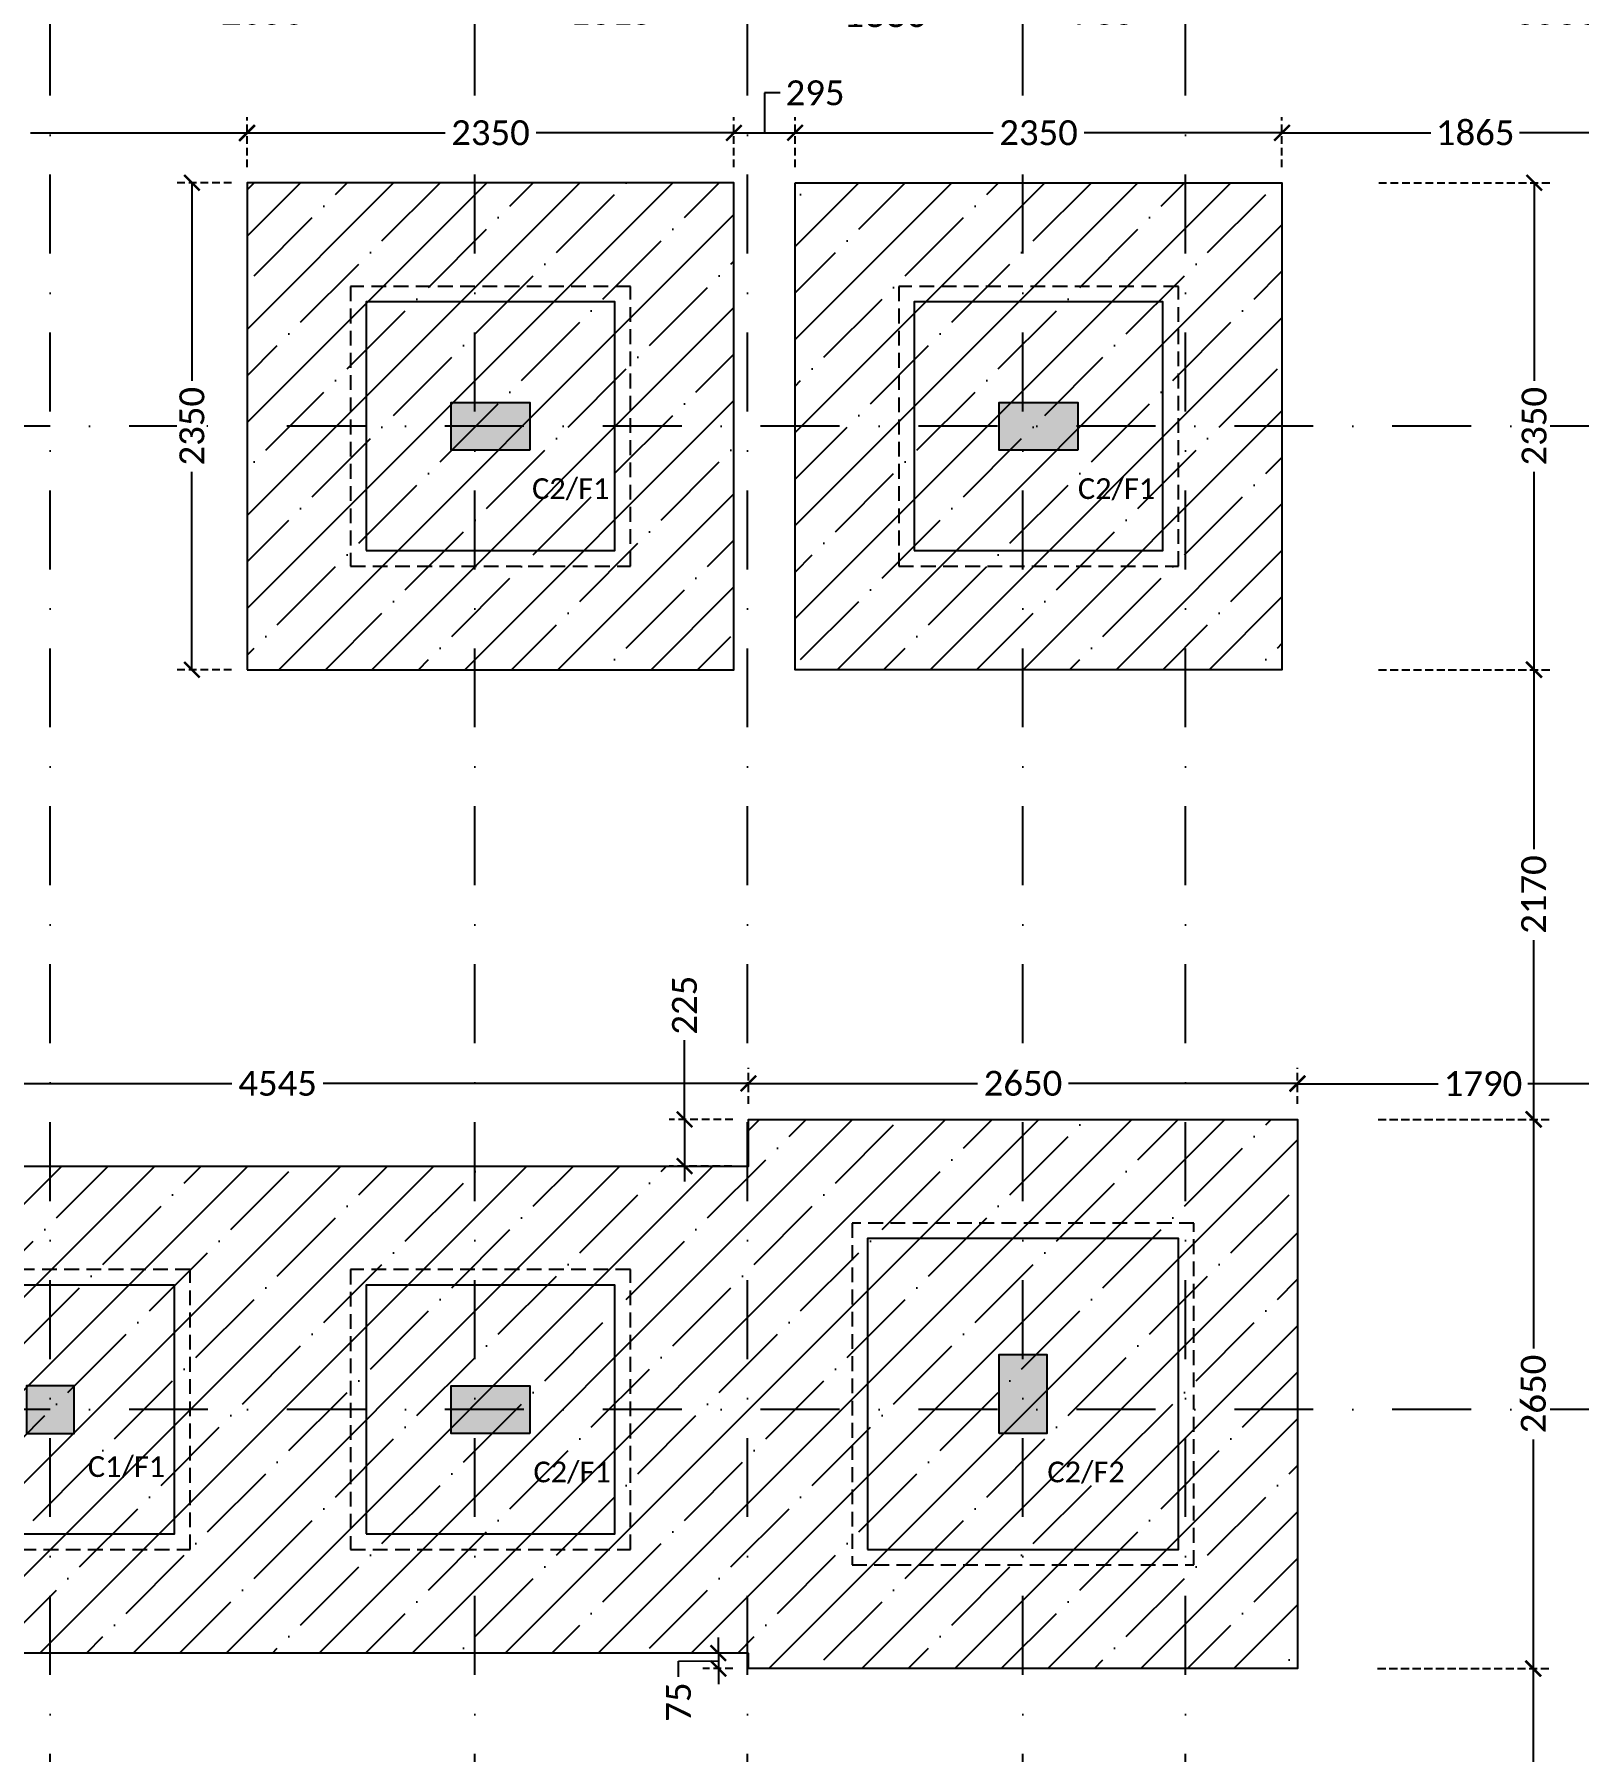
# Model space of a CAD drawing. Header units: millimetres. Extents: x -176651 to 388869, y -18959 to 486614.
# Drawn here: x 225611 to 233064, y 273224 to 281511 of the extents above; entities that cross this region are included whole.
import ezdxf
from ezdxf.xclip import XClip

# ---------------------------------------------------------------- set-up
doc = ezdxf.new("R2010")
doc.units = ezdxf.units.MM
doc.header["$LTSCALE"] = 150
doc.header["$XCLIPFRAME"] = 2
for name, pattern in [('3BHK-W(SB)$0$HIDDEN', [0.375, 0.25, -0.125]), ('DASHDOTX2', [50.8, 25.4, -12.7, 0, -12.7]), ('HIDDEN2', [4.7625, 3.175, -1.5875])]:
    doc.linetypes.add(name, pattern=pattern)
for name, color, linetype in [('ad-Column', 3, 'Continuous'), ('ad-Column Hatch', 125, 'Continuous'), ('ad-Footing line', 2, 'Continuous'), ('ad-Grid', 8, 'DASHDOTX2'), ('ad-PCC line', 8, 'HIDDEN2'), ('ad-Road', 2, 'Continuous'), ('ad-Road Hatch', 8, 'Continuous'), ('ad-Wall hatch', 8, 'Continuous')]:
    doc.layers.add(name, color=color, linetype=linetype)
for name, color, linetype, true_color in [('ad-Dimension', 5, 'Continuous', 0x0000ff), ('ad-Footing Excavation', 30, 'Continuous', 0xff7f00), ('ad-Foundation text', 6, 'Continuous', 0xff00ff)]:
    doc.layers.add(name, color=color, linetype=linetype, true_color=true_color)
doc.styles.get("Standard").update_dxf_attribs({"font": 'calibril.ttf'})
doc.dimstyles.new('A-75-DIM-INT (Framing)', dxfattribs={"dimscale": 100, "dimtxt": 1.6, "dimasz": 1, "dimexe": 1, "dimexo": 1, "dimgap": 0.5, "dimtad": 0, "dimdec": 0, "dimdsep": 46, "dimtxsty": 'Standard', "dimblk": 'ARCHTICK', "dimcen": 0.025, "dimclrd": 5, "dimclre": 5, "dimclrt": 256, "dimazin": 2, "dimtfac": 1, "dimtdec": 0, "dimtmove": 1, "dimatfit": 0, "dimldrblk": 'ARCHTICK', "dimfxl": 1, "dimfxlon": 1, "dimtfill": 1, "dimtolj": 1, "dimtzin": 0, "dimarcsym": 0})
pattern_1 = [(45, (-179236.65, -172034.9), (-224.5064, 224.5064), []), (45, (-179012.14, -172034.9), (-224.5064, 224.5064), [396.875, -79.375, 0, -79.375])]

# ---------------------------------------------------------------- blocks, each defined once
blk = doc.blocks.new('A$C4fb60e89')
at = {"layer": 'ad-Road Hatch', "ltscale": 5, "transparency": 33554687}
h = blk.add_hatch(dxfattribs=at)
h.set_pattern_fill('AR-HBONE', color=256, scale=15)
h.set_pattern_definition([(45, (-193247.7, -428758.8), (0, 2155.2615), [4572, -1524]), (135, (-192170.1, -427681.1), (2e-13, 2155.2615), [4572, -1524])])
h.paths.add_polyline_path([(175594.5, -250241), (169177.9, -249341.1), (167473.5, -249057.1), (167473.5, -138693.9), (101313.5, -138693.9), (101313.5, -199953.9), (101307.7, -237994.6), (101040.4, -268291), (101007.7, -280967.7), (101066.4, -293683.6), (101242.5, -311127.2), (100909.9, -319343.6), (100949.1, -333937.5), (100668.7, -366959.6), (100727.3, -390982.9), (100668.7, -404585.6), (100538.2, -420418.5), (100466.5, -428758.8), (92426.2, -427265.5), (92163.5, -427209.5), (92163.5, -321453.9), (24803.5, -321453.9), (24803.5, -412960.5), (15653.5, -411028.6), (15653.5, -321452.2), (-19535.1, -321452.2), (-34427.5, -319476.7), (-65207.4, -315394.6), (-171770.1, -301268.1), (-185853.9, -298333.1), (-193247.7, -296831.5), (-193244, -292907.6), (-191913.8, -285219.4), (-191838.8, -284678.8), (-183397.4, -286393.2), (-169722.9, -289242.8), (-53141.2, -304697.5), (-18730.1, -309262.2), (15653.3, -309262.2), (15653.5, 703.4), (24803.5, 1114.6), (24803.5, -129543.9), (92163.5, -129543.9), (92163.5, 15133.3), (101313.5, 17712.8), (101313.5, -129543.9), (167473.5, -129543.9), (167473.5, 35551.6), (175738, 37855), (175848.8, 28595.3), (175835.8, 25947.4), (175777.1, 14040.5), (175855.3, 2315.8), (175659.7, -18036.1), (175731.4, -34038.6), (175718.4, -46839.2), (175672.7, -63402.4), (175816.2, -82071.9), (175542.3, -106356), (175490.2, -124640.8), (175574.9, -145018.8), (175731.4, -168892), (175796.6, -181268.8), (175796.6, -192667.4), (175744.5, -208200.3), (175829.2, -223276.8), (175887.9, -234871.1)])
h.paths.add_polyline_path([(24803.5, -309263.9), (92163.5, -309263.9), (92163.5, -138693.9), (24803.5, -138693.9)], flags=16)
blk = doc.blocks.new("Plot's Boundary")
at = {"layer": 'ad-Road', "ltscale": 5}
blk.add_blockref('A$C4fb60e89', (191838.8, 428758.8), dxfattribs=at)
blk = doc.blocks.new('_ArchTick')
at = {"color": 0, "linetype": 'ByBlock', "const_width": 0.15}
blk.add_lwpolyline([(-0.5, -0.5), (0.5, 0.5)], dxfattribs=at)
blk = doc.blocks.new('*D378')
at = {"layer": 'ad-Dimension', "lineweight": -2, "transparency": 16777216}
for p, q in [((2775.2, 15754.6), (2695.2, 15754.6)), ((2775, 15494.3), (2775.2, 15754.6)), ((2605, 15171.2), (2605, 15574.3)), ((2945, 15194.2), (2945, 15574.3)), ((2605, 15494.3), (2945, 15494.3))]:
    blk.add_line(p, q, dxfattribs=at)
at = {"layer": 'Defpoints', "color": 0, "transparency": 16777216}
for p in [(2945, 15494.3), (2605, 15091.2), (2945, 15114.2)]:
    blk.add_point(p, dxfattribs=at)
at = {"layer": 'ad-Dimension', "lineweight": -2, "transparency": 16777216, "xscale": 80, "yscale": 80, "zscale": 80, "rotation": 180}
blk.add_blockref('_ArchTick', (2605, 15494.3), dxfattribs=at)
at = {"layer": 'ad-Dimension', "lineweight": -2, "transparency": 16777216, "xscale": 80, "yscale": 80, "zscale": 80}
blk.add_blockref('_ArchTick', (2945, 15494.3), dxfattribs=at)
at = {"layer": 'ad-Dimension', "transparency": 16777216, "insert": (2511.4, 15754.6), "char_height": 128, "attachment_point": 5, "bg_fill": 3, "box_fill_scale": 1.1, "bg_fill_color": 256, "bg_fill_true_color": 13158600, "bg_fill_transparency": 0}
blk.add_mtext('\\A1;340', dxfattribs=at)
blk = doc.blocks.new('*D370')
at = {"layer": 'ad-Dimension', "lineweight": -2, "transparency": 16777216}
for p, q in [((2945, 15206.1), (2945, 15586.2)), ((4995, 15206.1), (4995, 15586.2)), ((2945, 15506.2), (3735.8, 15506.2)), ((4995, 15506.2), (4204.2, 15506.2))]:
    blk.add_line(p, q, dxfattribs=at)
at = {"layer": 'Defpoints', "color": 0, "transparency": 16777216}
for p in [(4995, 15506.2), (2945, 15126.1), (4995, 15126.1)]:
    blk.add_point(p, dxfattribs=at)
at = {"layer": 'ad-Dimension', "lineweight": -2, "transparency": 16777216, "xscale": 80, "yscale": 80, "zscale": 80, "rotation": 180}
blk.add_blockref('_ArchTick', (2945, 15506.2), dxfattribs=at)
at = {"layer": 'ad-Dimension', "lineweight": -2, "transparency": 16777216, "xscale": 80, "yscale": 80, "zscale": 80}
blk.add_blockref('_ArchTick', (4995, 15506.2), dxfattribs=at)
at = {"layer": 'ad-Dimension', "transparency": 16777216, "insert": (3970, 15506.2), "char_height": 128, "attachment_point": 5, "bg_fill": 3, "box_fill_scale": 1.1, "bg_fill_color": 256, "bg_fill_true_color": 13158600, "bg_fill_transparency": 0}
blk.add_mtext('\\A1;2050', dxfattribs=at)
blk = doc.blocks.new('*D371')
at = {"layer": 'ad-Dimension', "lineweight": -2, "transparency": 16777216}
for p, q in [((4995, 15104.8), (4995, 15586.2)), ((6310, 15206.1), (6310, 15586.2)), ((4995, 15506.2), (5424, 15506.2)), ((6310, 15506.2), (5881, 15506.2))]:
    blk.add_line(p, q, dxfattribs=at)
at = {"layer": 'Defpoints', "color": 0, "transparency": 16777216}
for p in [(6310, 15506.2), (6310, 15126.1), (4995, 15024.8)]:
    blk.add_point(p, dxfattribs=at)
at = {"layer": 'ad-Dimension', "lineweight": -2, "transparency": 16777216, "xscale": 80, "yscale": 80, "zscale": 80, "rotation": 180}
blk.add_blockref('_ArchTick', (4995, 15506.2), dxfattribs=at)
at = {"layer": 'ad-Dimension', "lineweight": -2, "transparency": 16777216, "xscale": 80, "yscale": 80, "zscale": 80}
blk.add_blockref('_ArchTick', (6310, 15506.2), dxfattribs=at)
at = {"layer": 'ad-Dimension', "transparency": 16777216, "insert": (5652.5, 15506.2), "char_height": 128, "attachment_point": 5, "bg_fill": 3, "box_fill_scale": 1.1, "bg_fill_color": 256, "bg_fill_true_color": 13158600, "bg_fill_transparency": 0}
blk.add_mtext('\\A1;1315', dxfattribs=at)
blk = doc.blocks.new('*D372')
at = {"layer": 'ad-Dimension', "lineweight": -2, "transparency": 16777216}
for p, q in [((7640, 15206.1), (7640, 15586.2)), ((8425, 15206.1), (8425, 15586.2)), ((7640, 15506.2), (7851.2, 15506.2)), ((8425, 15506.2), (8213.8, 15506.2))]:
    blk.add_line(p, q, dxfattribs=at)
at = {"layer": 'Defpoints', "color": 0, "transparency": 16777216}
for p in [(8425, 15506.2), (7640, 15126.1), (8425, 15126.1)]:
    blk.add_point(p, dxfattribs=at)
at = {"layer": 'ad-Dimension', "lineweight": -2, "transparency": 16777216, "xscale": 80, "yscale": 80, "zscale": 80, "rotation": 180}
blk.add_blockref('_ArchTick', (7640, 15506.2), dxfattribs=at)
at = {"layer": 'ad-Dimension', "lineweight": -2, "transparency": 16777216, "xscale": 80, "yscale": 80, "zscale": 80}
blk.add_blockref('_ArchTick', (8425, 15506.2), dxfattribs=at)
at = {"layer": 'ad-Dimension', "transparency": 16777216, "insert": (8032.5, 15506.2), "char_height": 128, "attachment_point": 5, "bg_fill": 3, "box_fill_scale": 1.1, "bg_fill_color": 256, "bg_fill_true_color": 13158600, "bg_fill_transparency": 0}
blk.add_mtext('\\A1;785', dxfattribs=at)
blk = doc.blocks.new('*D373')
at = {"layer": 'ad-Dimension', "lineweight": -2, "transparency": 16777216}
for p, q in [((8425, 15206.1), (8425, 15586.2)), ((12005, 15206.1), (12005, 15586.2)), ((8425, 15506.2), (9980, 15506.2)), ((12005, 15506.2), (10450, 15506.2))]:
    blk.add_line(p, q, dxfattribs=at)
at = {"layer": 'Defpoints', "color": 0, "transparency": 16777216}
for p in [(12005, 15506.2), (8425, 15126.1), (12005, 15126.1)]:
    blk.add_point(p, dxfattribs=at)
at = {"layer": 'ad-Dimension', "lineweight": -2, "transparency": 16777216, "xscale": 80, "yscale": 80, "zscale": 80, "rotation": 180}
blk.add_blockref('_ArchTick', (8425, 15506.2), dxfattribs=at)
at = {"layer": 'ad-Dimension', "lineweight": -2, "transparency": 16777216, "xscale": 80, "yscale": 80, "zscale": 80}
blk.add_blockref('_ArchTick', (12005, 15506.2), dxfattribs=at)
at = {"layer": 'ad-Dimension', "transparency": 16777216, "insert": (10215, 15506.2), "char_height": 128, "attachment_point": 5, "bg_fill": 3, "box_fill_scale": 1.1, "bg_fill_color": 256, "bg_fill_true_color": 13158600, "bg_fill_transparency": 0}
blk.add_mtext('\\A1;3580', dxfattribs=at)
blk = doc.blocks.new('*D382')
at = {"layer": 'ad-Dimension', "lineweight": -2, "transparency": 16777216}
for p, q in [((6310, 15194.2), (6310, 15574.3)), ((7640, 15171.2), (7640, 15574.3)), ((6310, 15494.3), (6743.8, 15494.3)), ((7640, 15494.3), (7206.2, 15494.3))]:
    blk.add_line(p, q, dxfattribs=at)
at = {"layer": 'Defpoints', "color": 0, "transparency": 16777216}
for p in [(7640, 15494.3), (6310, 15114.2), (7640, 15091.2)]:
    blk.add_point(p, dxfattribs=at)
at = {"layer": 'ad-Dimension', "lineweight": -2, "transparency": 16777216, "xscale": 80, "yscale": 80, "zscale": 80, "rotation": 180}
blk.add_blockref('_ArchTick', (6310, 15494.3), dxfattribs=at)
at = {"layer": 'ad-Dimension', "lineweight": -2, "transparency": 16777216, "xscale": 80, "yscale": 80, "zscale": 80}
blk.add_blockref('_ArchTick', (7640, 15494.3), dxfattribs=at)
at = {"layer": 'ad-Dimension', "transparency": 16777216, "insert": (6975, 15494.3), "char_height": 128, "attachment_point": 5, "bg_fill": 3, "box_fill_scale": 1.1, "bg_fill_color": 256, "bg_fill_true_color": 13158600, "bg_fill_transparency": 0}
blk.add_mtext('\\A1;1330', dxfattribs=at)
blk = doc.blocks.new('zw$6AA0')
at = {"layer": 'ad-Column Hatch', "transparency": 33554687}
h = blk.add_hatch(color=256, dxfattribs=at)
h.dxf.hatch_style = 1
h.paths.add_polyline_path([(0, -230), (380, -230), (380, 0), (0, 0)])
at = {"layer": 'ad-Column'}
blk.add_lwpolyline([(0, -230), (380, -230), (380, 0), (0, 0)], close=True, dxfattribs=at)
blk = doc.blocks.new('zw$C199')
at = {"layer": 'ad-Column Hatch', "transparency": 33554687}
h = blk.add_hatch(color=256, dxfattribs=at)
h.dxf.hatch_style = 1
h.paths.add_polyline_path([(0, 0), (230, 0), (230, 230), (0, 230)])
at = {"layer": 'ad-Column'}
blk.add_lwpolyline([(0, 0), (230, 0), (230, 230), (0, 230)], close=True, dxfattribs=at)
blk = doc.blocks.new('1625W_Columns')
at = {"layer": 'ad-Column', "xscale": -1}
for p, rotation in [((5260, 13620), 359.9999999999999), ((7905, 13620), 359.9999999999999), ((7755, 8645), 270), ((5260, 8875), 359.9999999999999)]:
    blk.add_blockref('zw$6AA0', p, dxfattribs=dict(at, rotation=rotation))
at = {"layer": 'ad-Column', "rotation": 359.9999999999999}
blk.add_blockref('zw$C199', (2830, 8645), dxfattribs=at)
blk = doc.blocks.new('A$C26f4352e')
at = {"layer": 'ad-Foundation text', "char_height": 100, "width": 349.312, "attachment_point": 5}
for s, insert in [('\\pxt5;C2/F1', (-6662.9, -419.5)), ('\\pxt5;C2/F1', (-4028.4, -419.5)), ('\\pxt5;C1/F1', (-8806.8, -5138.7)), ('\\pxt5;C2/F1', (-6656.1, -5164.5)), ('\\pxt5;C2/F2', (-4175.7, -5164.5))]:
    blk.add_mtext(s, dxfattribs=dict(at, insert=insert))
blk = doc.blocks.new('A$Cf8271b05')
at = {"layer": 'ad-Footing line'}
for points in [[(4470, -485), (5670, -485), (5670, 715), (4470, 715)], [(7115, -485), (8315, -485), (8315, 715), (7115, 715)], [(6890, -5305), (8390, -5305), (8390, -3805), (6890, -3805)], [(2345, -5230), (3545, -5230), (3545, -4030), (2345, -4030)], [(4470, -5230), (5670, -5230), (5670, -4030), (4470, -4030)]]:
    blk.add_lwpolyline(points, close=True, dxfattribs=at)
at = {"layer": 'ad-PCC line', "ltscale": 0.15}
for points in [[(4395, -560), (5745, -560), (5745, 790), (4395, 790)], [(7040, -560), (8390, -560), (8390, 790), (7040, 790)], [(6815, -5380), (8465, -5380), (8465, -3730), (6815, -3730)], [(2270, -5305), (3620, -5305), (3620, -3955), (2270, -3955)], [(4395, -5305), (5745, -5305), (5745, -3955), (4395, -3955)]]:
    blk.add_lwpolyline(points, close=True, dxfattribs=at)
blk = doc.blocks.new('A$Cc8ad2c65')
at = {"layer": 'ad-Wall hatch', "transparency": 33554687}
h = blk.add_hatch(dxfattribs=at)
h.set_pattern_fill('ANSI35', color=256, scale=50)
h.set_pattern_definition(pattern_1)
h.paths.add_polyline_path([(3895, -1060), (6245, -1060), (6245, 1290), (3895, 1290)])
h = blk.add_hatch(dxfattribs=at)
h.set_pattern_fill('ANSI35', color=256, scale=50)
h.set_pattern_definition(pattern_1)
h.paths.add_polyline_path([(6540, 1290), (8890, 1290), (8890, -1060), (6540, -1060)])
h = blk.add_hatch(dxfattribs=at)
h.set_pattern_fill('ANSI35', color=256, scale=50)
h.set_pattern_definition(pattern_1)
h.paths.add_polyline_path([(6315, -5805), (1770, -5805), (1770, -3455), (6315, -3455), (6315, -3230), (8965, -3230), (8965, -5880), (6315, -5880)])
at = {"layer": 'ad-Footing Excavation'}
for points in [[(3895, -1060), (6245, -1060), (6245, 1290), (3895, 1290)], [(6540, 1290), (8890, 1290), (8890, -1060), (6540, -1060)]]:
    blk.add_lwpolyline(points, close=True, dxfattribs=at)
blk.add_lwpolyline([(6315, -5805), (1770, -5805), (1770, -3455), (6315, -3455), (6315, -3230), (8965, -3230), (8965, -5880), (6315, -5880), (6315, -5805)], dxfattribs=at)
blk = doc.blocks.new('*D17')
at = {"layer": 'ad-Dimension', "linetype": '3BHK-W(SB)$0$HIDDEN', "lineweight": -2, "transparency": 16777216}
for p, q in [((3235, 685), (3235, 923.8)), ((5765, 685), (5765, 923.8))]:
    blk.add_line(p, q, dxfattribs=at)
at = {"layer": 'ad-Dimension', "lineweight": -2, "transparency": 16777216}
for p, q in [((3235, 848.8), (4280.4, 848.8)), ((5765, 848.8), (4719.6, 848.8))]:
    blk.add_line(p, q, dxfattribs=at)
at = {"layer": 'Defpoints', "color": 0, "transparency": 16777216}
for p in [(5765, 848.8), (3235, 610), (5765, 610)]:
    blk.add_point(p, dxfattribs=at)
at = {"layer": 'ad-Dimension', "lineweight": -2, "transparency": 16777216, "xscale": 75, "yscale": 75, "zscale": 75, "rotation": 180}
blk.add_blockref('_ArchTick', (3235, 848.8), dxfattribs=at)
at = {"layer": 'ad-Dimension', "lineweight": -2, "transparency": 16777216, "xscale": 75, "yscale": 75, "zscale": 75}
blk.add_blockref('_ArchTick', (5765, 848.8), dxfattribs=at)
at = {"layer": 'ad-Dimension', "transparency": 16777216, "insert": (4500, 848.8), "char_height": 120, "attachment_point": 5, "bg_fill": 3, "box_fill_scale": 1.1, "bg_fill_color": 257, "bg_fill_transparency": 0}
blk.add_mtext('\\A1;2530', dxfattribs=at)
blk = doc.blocks.new('*D18')
at = {"layer": 'ad-Dimension', "linetype": '3BHK-W(SB)$0$HIDDEN', "lineweight": -2, "transparency": 16777216}
for p, q in [((5765, 685), (5765, 925.7)), ((8115, 685), (8115, 925.7))]:
    blk.add_line(p, q, dxfattribs=at)
at = {"layer": 'ad-Dimension', "lineweight": -2, "transparency": 16777216}
for p, q in [((5765, 850.7), (6720.4, 850.7)), ((8115, 850.7), (7159.6, 850.7))]:
    blk.add_line(p, q, dxfattribs=at)
at = {"layer": 'Defpoints', "color": 0, "transparency": 16777216}
for p in [(8115, 850.7), (5765, 610), (8115, 610)]:
    blk.add_point(p, dxfattribs=at)
at = {"layer": 'ad-Dimension', "lineweight": -2, "transparency": 16777216, "xscale": 75, "yscale": 75, "zscale": 75, "rotation": 180}
blk.add_blockref('_ArchTick', (5765, 850.7), dxfattribs=at)
at = {"layer": 'ad-Dimension', "lineweight": -2, "transparency": 16777216, "xscale": 75, "yscale": 75, "zscale": 75}
blk.add_blockref('_ArchTick', (8115, 850.7), dxfattribs=at)
at = {"layer": 'ad-Dimension', "transparency": 16777216, "insert": (6940, 850.7), "char_height": 120, "attachment_point": 5, "bg_fill": 3, "box_fill_scale": 1.1, "bg_fill_color": 257, "bg_fill_transparency": 0}
blk.add_mtext('\\A1;2350', dxfattribs=at)
blk = doc.blocks.new('*D19')
at = {"layer": 'ad-Dimension', "lineweight": -2, "transparency": 16777216}
for p, q in [((8337.4, 1043.2), (8262.4, 1043.2)), ((8262.4, 1043.2), (8262.5, 850.7)), ((8115, 850.7), (8410, 850.7))]:
    blk.add_line(p, q, dxfattribs=at)
at = {"layer": 'ad-Dimension', "linetype": '3BHK-W(SB)$0$HIDDEN', "lineweight": -2, "transparency": 16777216}
for p, q in [((8115, 685), (8115, 925.7)), ((8410, 685), (8410, 925.7))]:
    blk.add_line(p, q, dxfattribs=at)
at = {"layer": 'Defpoints', "color": 0, "transparency": 16777216}
for p in [(8410, 850.7), (8115, 610), (8410, 610)]:
    blk.add_point(p, dxfattribs=at)
at = {"layer": 'ad-Dimension', "lineweight": -2, "transparency": 16777216, "xscale": 75, "yscale": 75, "zscale": 75, "rotation": 180}
blk.add_blockref('_ArchTick', (8115, 850.7), dxfattribs=at)
at = {"layer": 'ad-Dimension', "lineweight": -2, "transparency": 16777216, "xscale": 75, "yscale": 75, "zscale": 75}
blk.add_blockref('_ArchTick', (8410, 850.7), dxfattribs=at)
at = {"layer": 'ad-Dimension', "transparency": 16777216, "insert": (8506.5, 1043.2), "char_height": 120, "attachment_point": 5, "bg_fill": 3, "box_fill_scale": 1.1, "bg_fill_color": 257, "bg_fill_transparency": 0}
blk.add_mtext('\\A1;295', dxfattribs=at)
blk = doc.blocks.new('*D20')
at = {"layer": 'ad-Dimension', "linetype": '3BHK-W(SB)$0$HIDDEN', "lineweight": -2, "transparency": 16777216}
for p, q in [((8410, 685), (8410, 925.7)), ((10760, 685), (10760, 925.7))]:
    blk.add_line(p, q, dxfattribs=at)
at = {"layer": 'ad-Dimension', "lineweight": -2, "transparency": 16777216}
for p, q in [((8410, 850.7), (9365.4, 850.7)), ((10760, 850.7), (9804.6, 850.7))]:
    blk.add_line(p, q, dxfattribs=at)
at = {"layer": 'Defpoints', "color": 0, "transparency": 16777216}
for p in [(10760, 850.7), (8410, 610), (10760, 610)]:
    blk.add_point(p, dxfattribs=at)
at = {"layer": 'ad-Dimension', "lineweight": -2, "transparency": 16777216, "xscale": 75, "yscale": 75, "zscale": 75, "rotation": 180}
blk.add_blockref('_ArchTick', (8410, 850.7), dxfattribs=at)
at = {"layer": 'ad-Dimension', "lineweight": -2, "transparency": 16777216, "xscale": 75, "yscale": 75, "zscale": 75}
blk.add_blockref('_ArchTick', (10760, 850.7), dxfattribs=at)
at = {"layer": 'ad-Dimension', "transparency": 16777216, "insert": (9585, 850.7), "char_height": 120, "attachment_point": 5, "bg_fill": 3, "box_fill_scale": 1.1, "bg_fill_color": 257, "bg_fill_transparency": 0}
blk.add_mtext('\\A1;2350', dxfattribs=at)
blk = doc.blocks.new('*D21')
at = {"layer": 'ad-Dimension', "linetype": '3BHK-W(SB)$0$HIDDEN', "lineweight": -2, "transparency": 16777216}
for p, q in [((10760, 685), (10760, 925.7)), ((12625, 685), (12625, 925.7))]:
    blk.add_line(p, q, dxfattribs=at)
at = {"layer": 'ad-Dimension', "lineweight": -2, "transparency": 16777216}
for p, q in [((10760, 850.7), (11478.3, 850.7)), ((12625, 850.7), (11906.7, 850.7))]:
    blk.add_line(p, q, dxfattribs=at)
at = {"layer": 'Defpoints', "color": 0, "transparency": 16777216}
for p in [(12625, 850.7), (10760, 610), (12625, 610)]:
    blk.add_point(p, dxfattribs=at)
at = {"layer": 'ad-Dimension', "lineweight": -2, "transparency": 16777216, "xscale": 75, "yscale": 75, "zscale": 75, "rotation": 180}
blk.add_blockref('_ArchTick', (10760, 850.7), dxfattribs=at)
at = {"layer": 'ad-Dimension', "lineweight": -2, "transparency": 16777216, "xscale": 75, "yscale": 75, "zscale": 75}
blk.add_blockref('_ArchTick', (12625, 850.7), dxfattribs=at)
at = {"layer": 'ad-Dimension', "transparency": 16777216, "insert": (11692.5, 850.7), "char_height": 120, "attachment_point": 5, "bg_fill": 3, "box_fill_scale": 1.1, "bg_fill_color": 257, "bg_fill_transparency": 0}
blk.add_mtext('\\A1;1865', dxfattribs=at)
blk = doc.blocks.new('*D23')
at = {"layer": 'ad-Dimension', "lineweight": -2, "transparency": 16777216}
for p, q in [((7876.7, -3910), (7876.7, -3528.1)), ((7876.7, -3910), (7876.7, -3835)), ((7876.7, -3910), (7876.7, -4135)), ((7876.7, -4135), (7876.7, -4210))]:
    blk.add_line(p, q, dxfattribs=at)
at = {"layer": 'ad-Dimension', "linetype": '3BHK-W(SB)$0$HIDDEN', "lineweight": -2, "transparency": 16777216}
for p, q in [((8110, -3910), (7801.7, -3910)), ((8105, -4135), (7801.7, -4135))]:
    blk.add_line(p, q, dxfattribs=at)
at = {"layer": 'Defpoints', "color": 0, "transparency": 16777216}
for p in [(8185, -3910), (7876.7, -4135), (8180, -4135)]:
    blk.add_point(p, dxfattribs=at)
at = {"layer": 'ad-Dimension', "lineweight": -2, "transparency": 16777216, "xscale": 75, "yscale": 75, "zscale": 75}
for p, rotation in [((7876.7, -3910), 270), ((7876.7, -4135), 90)]:
    blk.add_blockref('_ArchTick', p, dxfattribs=dict(at, rotation=rotation))
at = {"layer": 'ad-Dimension', "transparency": 16777216, "insert": (7876.7, -3359), "char_height": 120, "attachment_point": 5, "rotation": 90, "bg_fill": 3, "box_fill_scale": 1.1, "bg_fill_color": 257, "bg_fill_transparency": 0}
blk.add_mtext('\\A1;225', dxfattribs=at)
blk = doc.blocks.new('*D36')
at = {"layer": 'ad-Dimension', "linetype": '3BHK-W(SB)$0$HIDDEN', "lineweight": -2, "transparency": 16777216}
for p, q in [((11223.4, -3910), (12048.4, -3910)), ((11223.4, -6560), (12048.4, -6560))]:
    blk.add_line(p, q, dxfattribs=at)
at = {"layer": 'ad-Dimension', "lineweight": -2, "transparency": 16777216}
for p, q in [((11973.4, -3910), (11973.4, -5015.4)), ((11973.4, -6560), (11973.4, -5454.6))]:
    blk.add_line(p, q, dxfattribs=at)
at = {"layer": 'Defpoints', "color": 0, "transparency": 16777216}
for p in [(10835, -3910), (11973.4, -3910), (10835, -6560)]:
    blk.add_point(p, dxfattribs=at)
at = {"layer": 'ad-Dimension', "lineweight": -2, "transparency": 16777216, "xscale": 75, "yscale": 75, "zscale": 75}
for p, rotation in [((11973.4, -3910), 90), ((11973.4, -6560), 270)]:
    blk.add_blockref('_ArchTick', p, dxfattribs=dict(at, rotation=rotation))
at = {"layer": 'ad-Dimension', "transparency": 16777216, "insert": (11973.4, -5235), "char_height": 120, "attachment_point": 5, "rotation": 90, "bg_fill": 3, "box_fill_scale": 1.1, "bg_fill_color": 257, "bg_fill_transparency": 0}
blk.add_mtext('\\A1;2650', dxfattribs=at)
blk = doc.blocks.new('*D38')
at = {"layer": 'ad-Dimension', "linetype": '3BHK-W(SB)$0$HIDDEN', "lineweight": -2, "transparency": 16777216}
for p, q in [((3640, -4060), (3640, -3661.4)), ((8185, -3835), (8185, -3661.4))]:
    blk.add_line(p, q, dxfattribs=at)
at = {"layer": 'ad-Dimension', "lineweight": -2, "transparency": 16777216}
for p, q in [((3640, -3736.4), (5692.1, -3736.4)), ((8185, -3736.4), (6132.9, -3736.4))]:
    blk.add_line(p, q, dxfattribs=at)
at = {"layer": 'Defpoints', "color": 0, "transparency": 16777216}
for p in [(8185, -3736.4), (8185, -3910), (3640, -4135)]:
    blk.add_point(p, dxfattribs=at)
at = {"layer": 'ad-Dimension', "lineweight": -2, "transparency": 16777216, "xscale": 75, "yscale": 75, "zscale": 75, "rotation": 180}
blk.add_blockref('_ArchTick', (3640, -3736.4), dxfattribs=at)
at = {"layer": 'ad-Dimension', "lineweight": -2, "transparency": 16777216, "xscale": 75, "yscale": 75, "zscale": 75}
blk.add_blockref('_ArchTick', (8185, -3736.4), dxfattribs=at)
at = {"layer": 'ad-Dimension', "transparency": 16777216, "insert": (5912.5, -3736.4), "char_height": 120, "attachment_point": 5, "bg_fill": 3, "box_fill_scale": 1.1, "bg_fill_color": 257, "bg_fill_transparency": 0}
blk.add_mtext('\\A1;4545', dxfattribs=at)
blk = doc.blocks.new('*D39')
at = {"layer": 'ad-Dimension', "linetype": '3BHK-W(SB)$0$HIDDEN', "lineweight": -2, "transparency": 16777216}
for p, q in [((8185, -3835), (8185, -3661.4)), ((10835, -3835), (10835, -3661.4))]:
    blk.add_line(p, q, dxfattribs=at)
at = {"layer": 'ad-Dimension', "lineweight": -2, "transparency": 16777216}
for p, q in [((8185, -3736.4), (9290.4, -3736.4)), ((10835, -3736.4), (9729.6, -3736.4))]:
    blk.add_line(p, q, dxfattribs=at)
at = {"layer": 'Defpoints', "color": 0, "transparency": 16777216}
for p in [(10835, -3736.4), (8185, -3910), (10835, -3910)]:
    blk.add_point(p, dxfattribs=at)
at = {"layer": 'ad-Dimension', "lineweight": -2, "transparency": 16777216, "xscale": 75, "yscale": 75, "zscale": 75, "rotation": 180}
blk.add_blockref('_ArchTick', (8185, -3736.4), dxfattribs=at)
at = {"layer": 'ad-Dimension', "lineweight": -2, "transparency": 16777216, "xscale": 75, "yscale": 75, "zscale": 75}
blk.add_blockref('_ArchTick', (10835, -3736.4), dxfattribs=at)
at = {"layer": 'ad-Dimension', "transparency": 16777216, "insert": (9510, -3736.4), "char_height": 120, "attachment_point": 5, "bg_fill": 3, "box_fill_scale": 1.1, "bg_fill_color": 257, "bg_fill_transparency": 0}
blk.add_mtext('\\A1;2650', dxfattribs=at)
blk = doc.blocks.new('*D40')
at = {"layer": 'ad-Dimension', "linetype": '3BHK-W(SB)$0$HIDDEN', "lineweight": -2, "transparency": 16777216}
for p, q in [((10835, -3835), (10835, -3663.2)), ((12625, -4060), (12625, -3663.2))]:
    blk.add_line(p, q, dxfattribs=at)
at = {"layer": 'ad-Dimension', "lineweight": -2, "transparency": 16777216}
for p, q in [((10835, -3738.2), (11513.2, -3738.2)), ((12625, -3738.2), (11946.8, -3738.2))]:
    blk.add_line(p, q, dxfattribs=at)
at = {"layer": 'Defpoints', "color": 0, "transparency": 16777216}
for p in [(12625, -3738.2), (10835, -3910), (12625, -4135)]:
    blk.add_point(p, dxfattribs=at)
at = {"layer": 'ad-Dimension', "lineweight": -2, "transparency": 16777216, "xscale": 75, "yscale": 75, "zscale": 75, "rotation": 180}
blk.add_blockref('_ArchTick', (10835, -3738.2), dxfattribs=at)
at = {"layer": 'ad-Dimension', "lineweight": -2, "transparency": 16777216, "xscale": 75, "yscale": 75, "zscale": 75}
blk.add_blockref('_ArchTick', (12625, -3738.2), dxfattribs=at)
at = {"layer": 'ad-Dimension', "transparency": 16777216, "insert": (11730, -3738.2), "char_height": 120, "attachment_point": 5, "bg_fill": 3, "box_fill_scale": 1.1, "bg_fill_color": 257, "bg_fill_transparency": 0}
blk.add_mtext('\\A1;1790', dxfattribs=at)
blk = doc.blocks.new('*D87')
at = {"layer": 'ad-Dimension', "linetype": '3BHK-W(SB)$0$HIDDEN', "lineweight": -2, "transparency": 16777216}
for p, q in [((11221.6, -6560), (12046.6, -6560)), ((11695, -8190), (12046.6, -8190))]:
    blk.add_line(p, q, dxfattribs=at)
at = {"layer": 'ad-Dimension', "lineweight": -2, "transparency": 16777216}
for p, q in [((11971.6, -6560), (11971.6, -7158.2)), ((11971.6, -8190), (11971.6, -7591.8))]:
    blk.add_line(p, q, dxfattribs=at)
at = {"layer": 'Defpoints', "color": 0, "transparency": 16777216}
for p in [(10835, -6560), (11971.6, -6560), (11620, -8190)]:
    blk.add_point(p, dxfattribs=at)
at = {"layer": 'ad-Dimension', "lineweight": -2, "transparency": 16777216, "xscale": 75, "yscale": 75, "zscale": 75}
for p, rotation in [((11971.6, -6560), 90), ((11971.6, -8190), 270)]:
    blk.add_blockref('_ArchTick', p, dxfattribs=dict(at, rotation=rotation))
at = {"layer": 'ad-Dimension', "transparency": 16777216, "insert": (11971.6, -7375), "char_height": 120, "attachment_point": 5, "rotation": 90, "bg_fill": 3, "box_fill_scale": 1.1, "bg_fill_color": 257, "bg_fill_transparency": 0}
blk.add_mtext('\\A1;1630', dxfattribs=at)
blk = doc.blocks.new('*D88')
at = {"layer": 'ad-Dimension', "linetype": '3BHK-W(SB)$0$HIDDEN', "lineweight": -2, "transparency": 16777216}
for p, q in [((11225.3, -1740), (12050.3, -1740)), ((11225.3, -3910), (12050.3, -3910))]:
    blk.add_line(p, q, dxfattribs=at)
at = {"layer": 'ad-Dimension', "lineweight": -2, "transparency": 16777216}
for p, q in [((11975.3, -1740), (11975.3, -2605.4)), ((11975.3, -3910), (11975.3, -3044.6))]:
    blk.add_line(p, q, dxfattribs=at)
at = {"layer": 'Defpoints', "color": 0, "transparency": 16777216}
for p in [(10760, -1740), (10835, -3910), (11975.3, -3910)]:
    blk.add_point(p, dxfattribs=at)
at = {"layer": 'ad-Dimension', "lineweight": -2, "transparency": 16777216, "xscale": 75, "yscale": 75, "zscale": 75}
for p, rotation in [((11975.3, -1740), 90), ((11975.3, -3910), 270)]:
    blk.add_blockref('_ArchTick', p, dxfattribs=dict(at, rotation=rotation))
at = {"layer": 'ad-Dimension', "transparency": 16777216, "insert": (11975.3, -2825), "char_height": 120, "attachment_point": 5, "rotation": 90, "bg_fill": 3, "box_fill_scale": 1.1, "bg_fill_color": 257, "bg_fill_transparency": 0}
blk.add_mtext('\\A1;2170', dxfattribs=at)
blk = doc.blocks.new('*D89')
at = {"layer": 'ad-Dimension', "linetype": '3BHK-W(SB)$0$HIDDEN', "lineweight": -2, "transparency": 16777216}
for p, q in [((11227.2, 610), (12052.2, 610)), ((11227.2, -1740), (12052.2, -1740))]:
    blk.add_line(p, q, dxfattribs=at)
at = {"layer": 'ad-Dimension', "lineweight": -2, "transparency": 16777216}
for p, q in [((11977.2, 610), (11977.2, -345.4)), ((11977.2, -1740), (11977.2, -784.6))]:
    blk.add_line(p, q, dxfattribs=at)
at = {"layer": 'Defpoints', "color": 0, "transparency": 16777216}
for p in [(10760, 610), (11977.2, 610), (10760, -1740)]:
    blk.add_point(p, dxfattribs=at)
at = {"layer": 'ad-Dimension', "lineweight": -2, "transparency": 16777216, "xscale": 75, "yscale": 75, "zscale": 75}
for p, rotation in [((11977.2, 610), 90), ((11977.2, -1740), 270)]:
    blk.add_blockref('_ArchTick', p, dxfattribs=dict(at, rotation=rotation))
at = {"layer": 'ad-Dimension', "transparency": 16777216, "insert": (11977.2, -565), "char_height": 120, "attachment_point": 5, "rotation": 90, "bg_fill": 3, "box_fill_scale": 1.1, "bg_fill_color": 257, "bg_fill_transparency": 0}
blk.add_mtext('\\A1;2350', dxfattribs=at)
blk = doc.blocks.new('*D90')
at = {"layer": 'ad-Dimension', "linetype": '3BHK-W(SB)$0$HIDDEN', "lineweight": -2, "transparency": 16777216}
for p, q in [((5690, 610), (5424.2, 610)), ((5690, -1740), (5424.2, -1740))]:
    blk.add_line(p, q, dxfattribs=at)
at = {"layer": 'ad-Dimension', "lineweight": -2, "transparency": 16777216}
for p, q in [((5499.2, 610), (5499.2, -345.4)), ((5499.2, -1740), (5499.2, -784.6))]:
    blk.add_line(p, q, dxfattribs=at)
at = {"layer": 'Defpoints', "color": 0, "transparency": 16777216}
for p in [(5499.2, 610), (5765, 610), (5765, -1740)]:
    blk.add_point(p, dxfattribs=at)
at = {"layer": 'ad-Dimension', "lineweight": -2, "transparency": 16777216, "xscale": 75, "yscale": 75, "zscale": 75}
for p, rotation in [((5499.2, 610), 90), ((5499.2, -1740), 270)]:
    blk.add_blockref('_ArchTick', p, dxfattribs=dict(at, rotation=rotation))
at = {"layer": 'ad-Dimension', "transparency": 16777216, "insert": (5499.2, -565), "char_height": 120, "attachment_point": 5, "rotation": 90, "bg_fill": 3, "box_fill_scale": 1.1, "bg_fill_color": 257, "bg_fill_transparency": 0}
blk.add_mtext('\\A1;2350', dxfattribs=at)
blk = doc.blocks.new('*D92')
at = {"layer": 'ad-Dimension', "lineweight": -2, "transparency": 16777216}
for p, q in [((8039.6, -6485), (8039.6, -6410)), ((7847.6, -6524.5), (8039.6, -6522.5)), ((7847.6, -6599.5), (7847.6, -6524.5)), ((8039.6, -6485), (8039.6, -6560)), ((8039.6, -6560), (8039.6, -6635))]:
    blk.add_line(p, q, dxfattribs=at)
at = {"layer": 'ad-Dimension', "linetype": '3BHK-W(SB)$0$HIDDEN', "lineweight": -2, "transparency": 16777216}
for p, q in [((8110, -6485), (7964.6, -6485)), ((8110, -6560), (7964.6, -6560))]:
    blk.add_line(p, q, dxfattribs=at)
at = {"layer": 'Defpoints', "color": 0, "transparency": 16777216}
for p in [(8185, -6485), (8039.6, -6560), (8185, -6560)]:
    blk.add_point(p, dxfattribs=at)
at = {"layer": 'ad-Dimension', "lineweight": -2, "transparency": 16777216, "xscale": 75, "yscale": 75, "zscale": 75}
for p, rotation in [((8039.6, -6485), 270), ((8039.6, -6560), 90)]:
    blk.add_blockref('_ArchTick', p, dxfattribs=dict(at, rotation=rotation))
at = {"layer": 'ad-Dimension', "transparency": 16777216, "insert": (7847.6, -6721.6), "char_height": 120, "attachment_point": 5, "rotation": 90, "bg_fill": 3, "box_fill_scale": 1.1, "bg_fill_color": 257, "bg_fill_transparency": 0}
blk.add_mtext('\\A1;75', dxfattribs=at)
blk = doc.blocks.new('1625W_Grid')
at = {"layer": 'ad-Grid', "ltscale": 0.1}
for points in [[(3298.6, -3643.6), (3298.6, -3393.6), (2945, -3190), (2945, 15870), (3298.6, 16073.6), (3298.6, 16323.6)], [(8425, -3190), (8425, 15870)], [(15900, 13505), (-3780, 13505)], [(15900, 8760), (-3780, 8760)]]:
    blk.add_lwpolyline(points, dxfattribs=at)
at = {"layer": 'ad-Dimension'}
dim = blk.add_linear_dim(base=(2945, 15494.3), p1=(2605, 15091.2), p2=(2945, 15114.2), dimstyle='A-75-DIM-INT (Framing)', override={"dimscale": 80, "dimblk": 'ArchTick', "dimclrd": 256, "dimclre": 256, "dimfxl": 10, "dimtfill": 1, "dimtfillclr": 0}, dxfattribs=at)
dim.commit()
dim.dimension.update_dxf_attribs({"geometry": '*D378', "text_midpoint": (2655.2, 15754.6), "dimtype": 128})
dim = blk.add_linear_dim(base=(8425, 15506.2), p1=(7640, 15126.1), p2=(8425, 15126.1), dimstyle='A-75-DIM-INT (Framing)', override={"dimscale": 80, "dimblk": 'ArchTick', "dimclrd": 256, "dimclre": 256, "dimfxl": 10, "dimtfill": 1, "dimtfillclr": 0}, dxfattribs=at)
dim.commit()
dim.dimension.update_dxf_attribs({"geometry": '*D372', "text_midpoint": (8032.5, 15506.2)})
at = {"layer": 'ad-Grid', "ltscale": 0.1}
blk.add_lwpolyline([(7993.6, -3643.6), (7993.6, -3393.6), (7640, -3190), (7640, 15870), (7993.6, 16073.6), (7993.6, 16323.6)], dxfattribs=at)
at = {"layer": 'ad-Dimension'}
for base, p1, p2, picture, middle in [((4995, 15506.2), (2945, 15126.1), (4995, 15126.1), '*D370', (3970, 15506.2)), ((12005, 15506.2), (8425, 15126.1), (12005, 15126.1), '*D373', (10215, 15506.2))]:
    dim = blk.add_linear_dim(base=base, p1=p1, p2=p2, dimstyle='A-75-DIM-INT (Framing)', override={"dimscale": 80, "dimblk": 'ArchTick', "dimclrd": 256, "dimclre": 256, "dimfxl": 10, "dimtfill": 1, "dimtfillclr": 0}, dxfattribs=at)
    dim.commit()
    dim.dimension.update_dxf_attribs({"geometry": picture, "text_midpoint": middle})
dim = blk.add_linear_dim(base=(6310, 15506.2), p1=(4995, 15024.8), p2=(6310, 15126.1), dimstyle='A-75-DIM-INT (Framing)', override={"dimscale": 80, "dimblk": 'ArchTick', "dimclrd": 256, "dimclre": 256, "dimfxl": 10, "dimtfill": 1, "dimtfillclr": 0}, dxfattribs=at)
dim.commit()
dim.dimension.update_dxf_attribs({"geometry": '*D371', "text_midpoint": (5652.5, 15506.2)})
at = {"layer": 'ad-Grid', "ltscale": 0.1}
for points in [[(4995, -3190), (4995, 15870)], [(6310, -3190), (6310, 15870)]]:
    blk.add_lwpolyline(points, dxfattribs=at)
at = {"layer": 'ad-Dimension'}
dim = blk.add_linear_dim(base=(7640, 15494.3), p1=(6310, 15114.2), p2=(7640, 15091.2), dimstyle='A-75-DIM-INT (Framing)', override={"dimscale": 80, "dimclrd": 256, "dimclre": 256, "dimfxl": 10}, dxfattribs=at)
dim.commit()
dim.dimension.update_dxf_attribs({"geometry": '*D382', "text_midpoint": (6975, 15494.3)})
blk = doc.blocks.new('1625W_Footing Layout')
ref = blk.add_blockref("Plot's Boundary", (0, 0))
XClip(ref).set_block_clipping_path([(211642.2775057808, 255014.8999686334), (255322.2775057808, 295064.8999686334)])
blk.add_blockref('1625W_Grid', (222742.3, 266114.9))
for name, p in [('A$Cf8271b05', (222742.3, 279504.9)), ('1625W_Columns', (222742.3, 266114.9))]:
    blk.add_blockref(name, p)
at = {"layer": 'ad-Foundation text'}
blk.add_blockref('A$C26f4352e', (234862.3, 279734.9), dxfattribs=at)
blk = doc.blocks.new('A$C67460cae')
at = {"layer": 'ad-Dimension'}
for base, p1, p2, picture, middle in [((5765, 848.8), (3235, 610), (5765, 610), '*D17', (4500, 848.8)), ((8185, -3736.4), (3640, -4135), (8185, -3910), '*D38', (5912.5, -3736.4))]:
    dim = blk.add_linear_dim(base=base, p1=p1, p2=p2, dimstyle='A-75-DIM-INT (Framing)', override={"dimscale": 75, "dimclrd": 256, "dimclre": 256, "dimfxl": 10}, dxfattribs=at)
    dim.commit()
    dim.dimension.update_dxf_attribs({"geometry": picture, "text_midpoint": middle})
dim = blk.add_linear_dim(base=(8039.6, -6560), p1=(8185, -6485), p2=(8185, -6560), angle=90, dimstyle='A-75-DIM-INT (Framing)', override={"dimscale": 75, "dimclrd": 256, "dimclre": 256, "dimfxl": 10}, dxfattribs=at)
dim.commit()
dim.dimension.update_dxf_attribs({"geometry": '*D92', "text_midpoint": (7847.6, -6637), "dimtype": 128})
for base, p1, p2, picture, middle in [((8115, 850.7), (5765, 610), (8115, 610), '*D18', (6940, 850.7)), ((10835, -3736.4), (8185, -3910), (10835, -3910), '*D39', (9510, -3736.4))]:
    dim = blk.add_linear_dim(base=base, p1=p1, p2=p2, dimstyle='A-75-DIM-INT (Framing)', override={"dimscale": 75, "dimclrd": 256, "dimclre": 256, "dimfxl": 10}, dxfattribs=at)
    dim.commit()
    dim.dimension.update_dxf_attribs({"geometry": picture, "text_midpoint": middle})
dim = blk.add_linear_dim(base=(8410, 850.7), p1=(8115, 610), p2=(8410, 610), dimstyle='A-75-DIM-INT (Framing)', override={"dimscale": 75, "dimclrd": 256, "dimclre": 256, "dimfxl": 10}, dxfattribs=at)
dim.commit()
dim.dimension.update_dxf_attribs({"geometry": '*D19', "text_midpoint": (8374.9, 1043.2), "dimtype": 128})
dim = blk.add_linear_dim(base=(5499.2, 610), p1=(5765, -1740), p2=(5765, 610), angle=90, dimstyle='A-75-DIM-INT (Framing)', override={"dimscale": 75, "dimclrd": 256, "dimclre": 256, "dimfxl": 10}, dxfattribs=at)
dim.commit()
dim.dimension.update_dxf_attribs({"geometry": '*D90', "text_midpoint": (5499.2, -565)})
dim = blk.add_linear_dim(base=(7876.7, -4135), p1=(8185, -3910), p2=(8180, -4135), angle=90, dimstyle='A-75-DIM-INT (Framing)', override={"dimscale": 75, "dimclrd": 256, "dimclre": 256, "dimfxl": 10}, dxfattribs=at)
dim.commit()
dim.dimension.update_dxf_attribs({"geometry": '*D23', "text_midpoint": (7876.7, -3359), "dimtype": 128})
dim = blk.add_linear_dim(base=(12625, -3738.2), p1=(10835, -3910), p2=(12625, -4135), dimstyle='A-75-DIM-INT (Framing)', override={"dimscale": 75, "dimclrd": 256, "dimclre": 256, "dimfxl": 10}, dxfattribs=at)
dim.commit()
dim.dimension.update_dxf_attribs({"geometry": '*D40', "text_midpoint": (11730, -3738.2)})
dim = blk.add_linear_dim(base=(10760, 850.7), p1=(8410, 610), p2=(10760, 610), dimstyle='A-75-DIM-INT (Framing)', override={"dimscale": 75, "dimclrd": 256, "dimclre": 256, "dimfxl": 10}, dxfattribs=at)
dim.commit()
dim.dimension.update_dxf_attribs({"geometry": '*D20', "text_midpoint": (9585, 850.7)})
dim = blk.add_linear_dim(base=(11973.4, -3910), p1=(10835, -6560), p2=(10835, -3910), angle=90, dimstyle='A-75-DIM-INT (Framing)', override={"dimscale": 75, "dimclrd": 256, "dimclre": 256, "dimfxl": 10}, dxfattribs=at)
dim.commit()
dim.dimension.update_dxf_attribs({"geometry": '*D36', "text_midpoint": (11973.4, -5235)})
dim = blk.add_linear_dim(base=(12625, 850.7), p1=(10760, 610), p2=(12625, 610), dimstyle='A-75-DIM-INT (Framing)', override={"dimscale": 75, "dimclrd": 256, "dimclre": 256, "dimfxl": 10}, dxfattribs=at)
dim.commit()
dim.dimension.update_dxf_attribs({"geometry": '*D21', "text_midpoint": (11692.5, 850.7)})
for base, p1, p2, picture, middle in [((11975.3, -3910), (10760, -1740), (10835, -3910), '*D88', (11975.3, -2825)), ((11971.6, -6560), (11620, -8190), (10835, -6560), '*D87', (11971.6, -7375))]:
    dim = blk.add_linear_dim(base=base, p1=p1, p2=p2, angle=90, dimstyle='A-75-DIM-INT (Framing)', override={"dimscale": 75, "dimclrd": 256, "dimclre": 256, "dimfxl": 10}, dxfattribs=at)
    dim.commit()
    dim.dimension.update_dxf_attribs({"geometry": picture, "text_midpoint": middle})
dim = blk.add_linear_dim(base=(11977.2, 610), p1=(10760, -1740), p2=(10760, 610), angle=90, dimstyle='A-75-DIM-INT (Framing)', override={"dimscale": 75, "dimclrd": 256, "dimclre": 256, "dimfxl": 10}, dxfattribs=at)
dim.commit()
dim.dimension.update_dxf_attribs({"geometry": '*D89', "text_midpoint": (11977.2, -565)})

msp = doc.modelspace()

# ---------------------------------------------------------------- block references
ref = msp.add_blockref('1625W_Footing Layout', (0, 0))
XClip(ref).set_block_clipping_path([(-176651.2716480088, -2838.4650931536), (388868.7283519913, 486613.8052760336)])

# ---------------------------------------------------------------- next in the draw order: block references
at = {"layer": 'ad-Footing Excavation'}
msp.add_blockref('A$Cc8ad2c65', (222742.3, 279504.9), dxfattribs=at)

# ---------------------------------------------------------------- next in the draw order: block references
at = {"layer": 'ad-Dimension'}
msp.add_blockref('A$C67460cae', (220872.3, 280184.9), dxfattribs=at)

doc.saveas('drawing.dxf')
